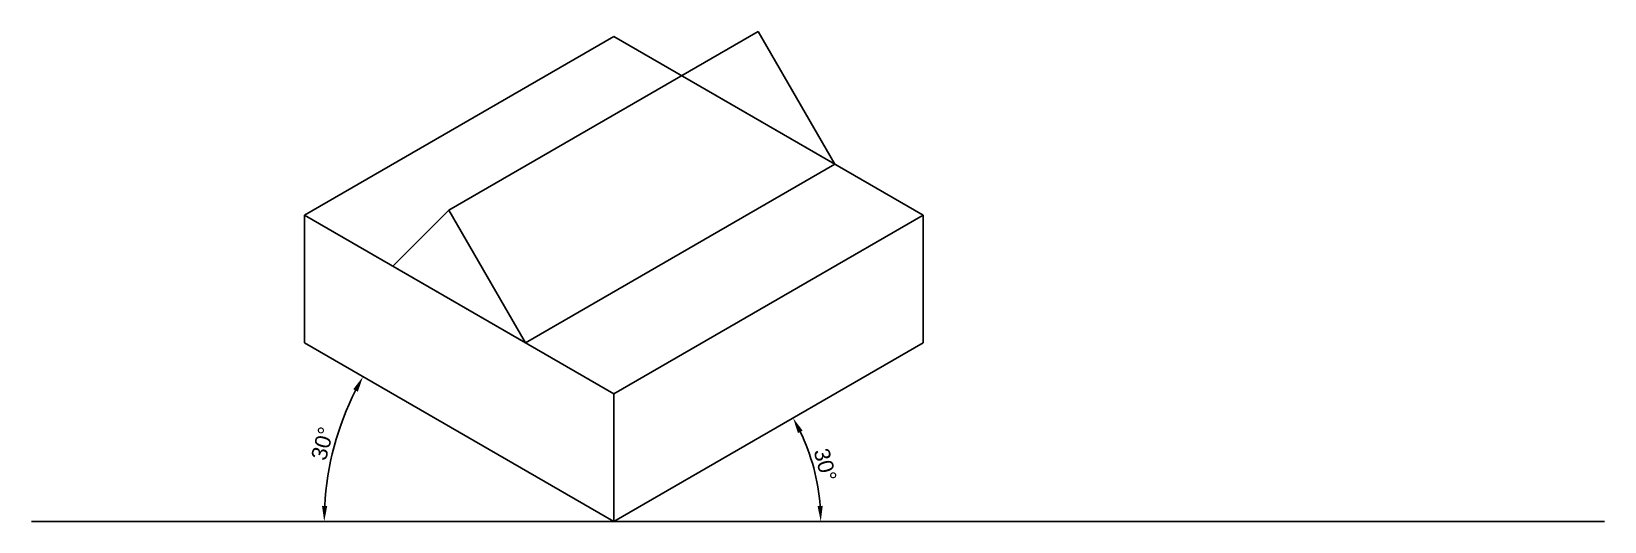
# Paper-space layout '8' of a CAD drawing. Header units: millimetres. Extents: x 23 to 275, y 47 to 126.
import ezdxf

# ---------------------------------------------------------------- set-up
doc = ezdxf.new("R2010")
doc.units = ezdxf.units.MM
doc.styles.get("Standard").update_dxf_attribs({"font": 'arial.ttf'})
doc.dimstyles.new('ISO-25', dxfattribs={"dimtxt": 2.5, "dimasz": 2.5, "dimexe": 1.25, "dimexo": 0.625, "dimtad": 1, "dimtxsty": 'Standard', "dimcen": 2.5, "dimadec": 0, "dimazin": 0, "dimtfac": 1, "dimtmove": 0, "dimatfit": 3, "dimfxl": 1, "dimarcsym": 0})

# ---------------------------------------------------------------- blocks, each defined once
blk = doc.blocks.new('*D10')
at = {"color": 0, "lineweight": -2, "transparency": 16777216}
blk.add_arc((116.53, 47.36), 33.11, 4.3269, 25.6731, dxfattribs=at)
at = {"color": 0, "lineweight": 15, "transparency": 16777216}
for points in [[(146, 61.51), (146.74, 61.9), (145.2, 63.92)], [(149.96, 49.87), (149.13, 49.84), (149.64, 47.36)]]:
    blk.add_solid(points, dxfattribs=at)
at = {"layer": 'Defpoints', "color": 0, "lineweight": 15, "transparency": 16777216}
for p in [(166.02, 75.93), (149.14, 53.11), (23.38, 47.36), (116.53, 47.36), (275.02, 47.36)]:
    blk.add_point(p, dxfattribs=at)
at = {"color": 0, "transparency": 16777216, "insert": (150.35, 56.42), "char_height": 2.5, "attachment_point": 5, "rotation": 285}
blk.add_mtext('30°', dxfattribs=at)
blk = doc.blocks.new('*D11')
at = {"color": 0, "lineweight": -2, "transparency": 16777216}
blk.add_arc((116.53, 47.36), 46.31, 153.0932, 176.9068, dxfattribs=at)
at = {"color": 0, "lineweight": 15, "transparency": 16777216}
for points in [[(74.86, 68.52), (75.59, 68.12), (76.42, 70.52)], [(70.7, 49.85), (69.86, 49.87), (70.21, 47.36)]]:
    blk.add_solid(points, dxfattribs=at)
at = {"layer": 'Defpoints', "color": 0, "lineweight": 15, "transparency": 16777216}
for p in [(67.03, 75.93), (73.01, 63.2), (23.38, 47.36), (116.53, 47.36), (275.02, 47.36)]:
    blk.add_point(p, dxfattribs=at)
at = {"color": 0, "transparency": 16777216, "insert": (69.95, 59.84), "char_height": 2.5, "attachment_point": 5, "rotation": 75}
blk.add_mtext('30°', dxfattribs=at)

psp = doc.layouts.new('8')

# ---------------------------------------------------------------- linework, layer by layer
for p, q in [((116.526, 124.917), (67.034, 96.343)), ((90.14, 97.144), (139.631, 125.718)), ((166.018, 96.343), (116.526, 124.917)), ((139.631, 125.718), (151.877, 104.507)), ((151.877, 104.507), (130.667, 116.753)), ((102.386, 75.933), (151.877, 104.507)), ((67.034, 75.933), (67.034, 96.343)), ((67.034, 96.343), (116.526, 67.769)), ((90.14, 97.144), (81.175, 88.179)), ((102.386, 75.933), (90.14, 97.144)), ((116.526, 67.769), (166.018, 96.343)), ((166.018, 75.933), (166.018, 96.343)), ((91.78, 82.056), (81.175, 88.179)), ((91.78, 82.056), (102.386, 75.933)), ((67.034, 75.933), (116.526, 47.359)), ((116.526, 47.359), (166.018, 75.933)), ((116.526, 47.359), (116.526, 67.769)), ((23.383, 47.359), (275.017, 47.359))]:
    psp.add_line(p, q)

# ---------------------------------------------------------------- dimensions: what is measured, and where the dimension line sits
for base, line2, picture, middle in [((149.136, 53.109), ((116.526, 47.359), (166.018, 75.933)), '*D10', (150.348, 56.421)), ((73.006, 63.199), ((67.034, 75.933), (116.526, 47.359)), '*D11', (69.954, 59.838))]:
    dim = psp.add_angular_dim_2l(base=base, line1=((23.383, 47.359), (275.017, 47.359)), line2=line2, dimstyle='ISO-25')
    dim.commit()
    dim.dimension.update_dxf_attribs({"geometry": picture, "text_midpoint": middle})

doc.saveas('drawing.dxf')
